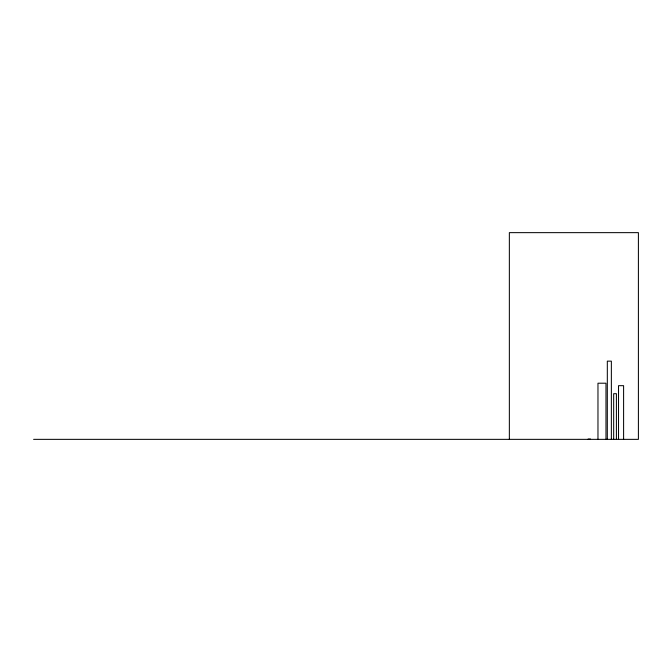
<?xml version="1.0" encoding="UTF-8"?>
<svg xmlns="http://www.w3.org/2000/svg" width="672" height="672" viewBox="0 0 672 672"><rect width="100%" height="100%" fill="white"/><g stroke="black" fill="none" stroke-linecap="round" stroke-linejoin="round"><path stroke-width="1.01" d="M589.008 439.076L588.084 439.06M590.554 439.076L589.63 439.06M33.6 439.354L638.4 439.354L638.4 232.646L509.351 232.646L509.351 439.354M623.599 439.354L623.599 385.678L618.526 385.678L618.526 439.354M616.409 439.354L616.409 393.691L613.67 393.691L613.67 439.354M611.36 439.354L611.36 361.141L607.32 361.141L607.32 439.354M605.976 439.354L605.976 383.208L597.971 383.208L597.971 439.354"/></g></svg>
